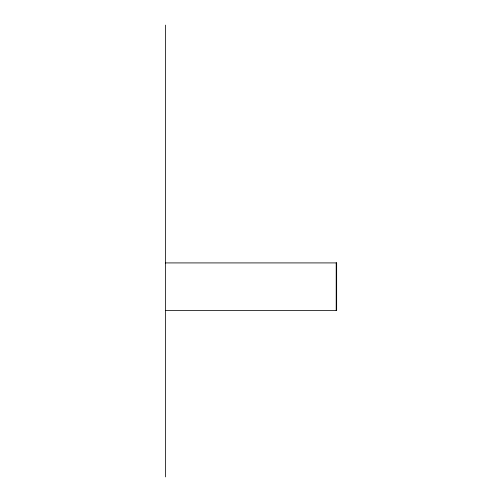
<?xml version="1.0" encoding="UTF-8"?>
<svg xmlns="http://www.w3.org/2000/svg" width="502" height="502" viewBox="0 0 502 502"><rect width="100%" height="100%" fill="white"/><g stroke="black" fill="none" stroke-linecap="round" stroke-linejoin="round"><path stroke-width="0.75" d="M165.378 25.113L165.396 476.9M165.396 310.462L336.654 310.462L336.654 262.916L165.346 262.922M336.654 262.916L336.208 262.922L336.208 310.474"/></g></svg>
